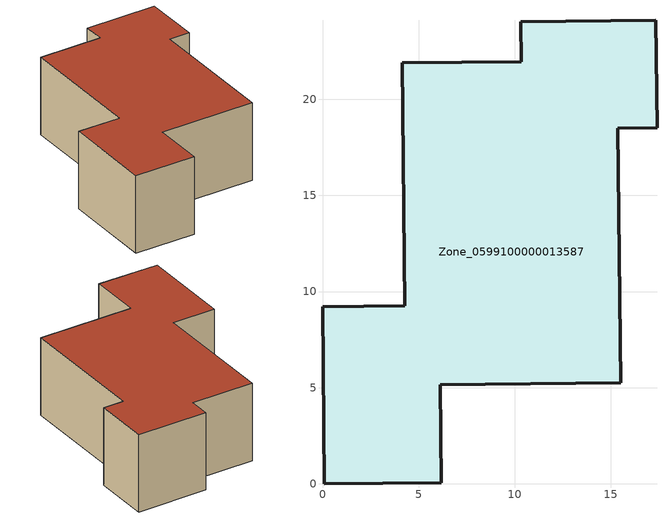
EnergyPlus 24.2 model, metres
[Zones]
Zone_0599100000013587
 floor ground (C_G): 10.34,21.96 10.31,24.03 17.34,24.11 17.4,18.51 15.35,18.49 15.51,5.26 6.13,5.15 6.18,0.06 0.1,0 0,9.21 4.28,9.25 4.14,21.89 z0
 wall outside (C_F): 6.13,5.15 15.51,5.26 15.35,18.49 17.4,18.51 17.34,24.11 10.31,24.03 10.34,21.96 4.14,21.89 4.28,9.25 0,9.21 0.1,0 6.18,0.06 6.13,5.15 z0:7.84
 roof outside (C_R): 0.1,0 6.18,0.06 6.13,5.15 15.51,5.26 15.35,18.49 17.4,18.51 17.34,24.11 10.31,24.03 10.34,21.96 4.14,21.89 4.28,9.25 0,9.21 z7.84
[BUILDING]
Pand.0599100000013587: North Axis=0; Terrain=City; Loads Convergence Tolerance Value=0.04; Temperature Convergence Tolerance Value=0.4; Solar Distribution=FullExterior; Maximum Number of Warmup Days=25; Minimum Number of Warmup Days=1
[Site:Location]
Rotterdam.The.Hague.AP_ZH_NLD Design_Conditions: Latitude=51.96; Longitude=4.45; Time Zone=1; Elevation=-4.5
[SITE:GROUNDTEMPERATURE:BUILDINGSURFACE]
18, 18, 18, 18, 18, 18, 18, 18, 18, 18, 18, 18
[MATERIAL] Thermal Absorptance=0.9; Solar Absorptance=0.7; Visible Absorptance=0.7
Name | Roughness | Thickness | Conductivity | Density | Specific Heat
G.D.1975-1991 | MediumSmooth | 0.15 | 0.288461 | 540 | 1210
F.D.1975-1991 | Rough | 0.3 | 0.230769 | 1920 | 840
R.D.1975-1991 | MediumRough | 0.2 | 0.153846 | 1500 | 1000
[CONSTRUCTION]
C_G: G.D.1975-1991
C_F: F.D.1975-1991
C_R: R.D.1975-1991
[ZONE]
Zone_0599100000013587: Type=1; Multiplier=1; Ceiling Height=Autocalculate; Volume=Autocalculate; Floor Area=autocalculate; Part of Total Floor Area=Yes
[ZONEINFILTRATION:DESIGNFLOWRATE]
Infil_Zone_0599100000013587: Zone or ZoneList or Space or SpaceList=Zone_0599100000013587; Schedule=AlwaysOn; Design Flow Rate Calculation Method=Flow/Area; Flow Rate per Floor Area=0.0042; Constant Term Coefficient=1; Temperature Term Coefficient=0; Velocity Term Coefficient=0; Velocity Squared Term Coefficient=0
[HVACTEMPLATE:ZONE:IDEALLOADSAIRSYSTEM]
Zone_0599100000013587: Maximum Heating Supply Air Temperature=50; Minimum Cooling Supply Air Temperature=13; Maximum Heating Supply Air Humidity Ratio=0.0156; Minimum Cooling Supply Air Humidity Ratio=0.0077; Heating Limit=NoLimit; Cooling Limit=NoLimit; Dehumidification Control Type=ConstantSensibleHeatRatio; Cooling Sensible Heat Ratio=0.7; Dehumidification Setpoint=60; Humidification Control Type=None; Humidification Setpoint=30; Outdoor Air Method=None; Outdoor Air Flow Rate per Person=0.00944; Outdoor Air Flow Rate per Zone Floor Area=0; Outdoor Air Flow Rate per Zone=0; Demand Controlled Ventilation Type=None; Outdoor Air Economizer Type=NoEconomizer; Heat Recovery Type=None; Sensible Heat Recovery Effectiveness=0.7; Latent Heat Recovery Effectiveness=0.65
[ZONECONTROL:THERMOSTAT]
ThermostatControl_Zone_0599100000013587: Zone or ZoneList=Zone_0599100000013587; Control Type Schedule=DualSetpointControlType; Control 1=Thermostat_Zone_0599100000013587; Temperature Difference Between Cutout And Setpoint=0
[THERMOSTATSETPOINT:DUALSETPOINT]
Thermostat_Zone_0599100000013587: Heating Setpoint Temperature Schedule=HeatingSetpoint_Zone_0599100000013587; Cooling Setpoint Temperature Schedule=CoolingSetpoint_Zone_0599100000013587
[SCHEDULE:COMPACT]
HeatingSetpoint_Zone_0599100000013587: Through: 12/31, For: AllDays, Until: 24:00, 21
CoolingSetpoint_Zone_0599100000013587: Through: 12/31, For: AllDays, Until: 24:00, 24
DualSetpointControlType: Through: 12/31, For: AllDays, Until: 24:00, 4
AlwaysOn: Through: 12/31, For: AllDays, Until: 24:00, 1
